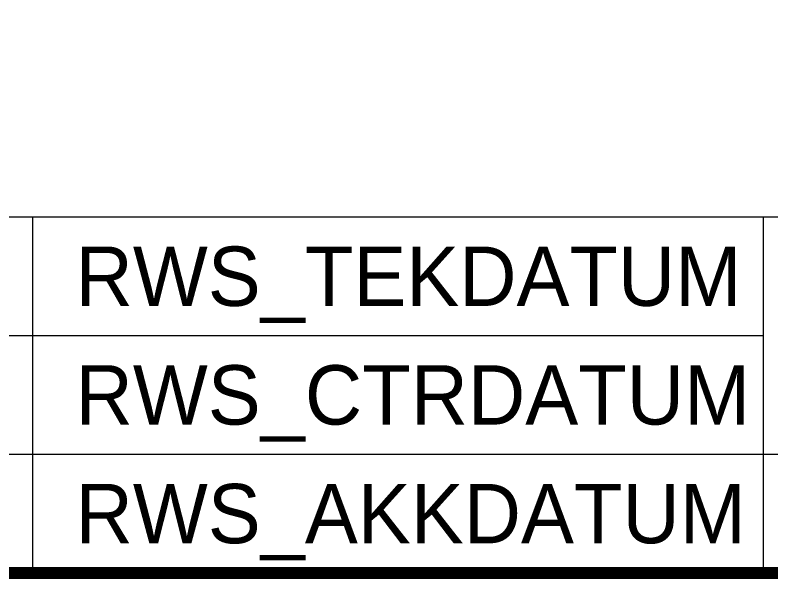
# Model space of a CAD drawing. Extents: x -180 to 14, y -9 to 47.
# Drawn here: x -131.53 to -99.65, y -0.25 to 23.5 of the extents above; entities that cross this region are included whole.
import ezdxf

# ---------------------------------------------------------------- set-up
doc = ezdxf.new("R2010")
doc.units = 0
doc.header["$MEASUREMENT"] = 0
doc.layers.add('TO-XX-STEMPEL', color=7, linetype='CONTINUOUS')
doc.layers.add('TO-XX-T25_1', color=7, linetype='CONTINUOUS')
doc.styles.add('RTW_ISO', font='iso-rtw.shx')

msp = doc.modelspace()

# ---------------------------------------------------------------- linework, layer by layer
at = {"layer": 'TO-XX-STEMPEL'}
for p, q in [((-180, 15), (-37.5, 15)), ((-130.783, 0), (-130.783, 15)), ((-100, 0), (-100, 15)), ((-180, 10), (-100, 10)), ((-180, 5), (0, 5))]:
    msp.add_line(p, q, dxfattribs=at)
at = {"layer": 'TO-XX-STEMPEL', "const_width": 0.5}
msp.add_lwpolyline([(0, 0), (0, 47), (-180, 47), (-180, 0), (0, 0)], dxfattribs=at)

# ---------------------------------------------------------------- texts
at = {"layer": 'TO-XX-T25_1', "style": 'RTW_ISO', "flags": 8}
for tag, p in [('RWS_TEKDATUM', (-128.981, 11.25)), ('RWS_CTRDATUM', (-128.981, 6.25)), ('RWS_AKKDATUM', (-128.981, 1.25))]:
    msp.add_attdef(tag, p, '', height=2.5, dxfattribs=at)

doc.saveas('drawing.dxf')
